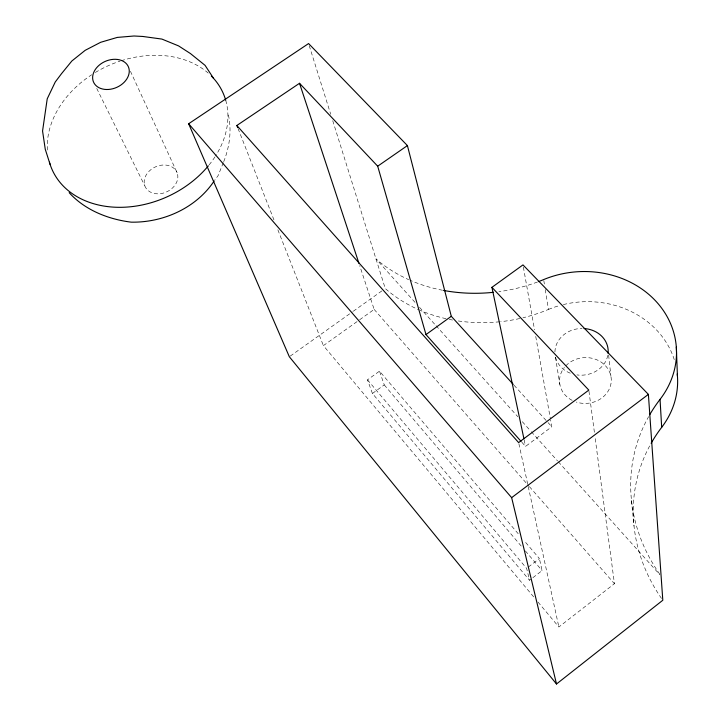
<?xml version="1.0" encoding="UTF-8"?>
<svg xmlns="http://www.w3.org/2000/svg" width="720" height="720" viewBox="0 0 720 720"><rect width="100%" height="100%" fill="white"/><g stroke="black" fill="none" stroke-linecap="round" stroke-linejoin="round"><path stroke-width="0.54" stroke-dasharray="3.6 2.7" d="M223.308 162.72L218.043 175.725L214.794 180.108M223.713 161.712C229.851 146.187 232.101 128.79 227.799 112.5M537.993 602.055L558.873 627.012L614.439 583.695L594.999 436.833M528.327 567.054L539.388 558.558L524.061 540.594M518.22 533.745L379.503 371.151L367.488 379.836L372.42 393.48L529.524 580.284L532.035 578.349M532.872 577.701L542.088 570.609L539.388 558.558M521.838 442.242L525.555 446.418L551.808 426.744L550.638 420.138M372.42 393.48L384.255 384.903L379.503 371.151M533.673 596.898L323.388 345.618L358.749 320.4M359.658 319.752L374.157 309.411L359.721 265.68M290.241 356.094L352.368 311.904M353.277 311.256L383.427 289.809M514.026 385.218L547.281 421.758M548.037 422.586L551.808 426.744M414.999 302.319L375.984 258.903A147.906 120.699 -11.1 0 0 408.699 279.648M419.508 307.323L435.258 324.855M436.014 325.692L517.797 416.691M522.306 421.695L530.559 430.884M531.306 431.721L557.568 460.935M558.324 461.772L659.619 574.479M374.157 309.411L528.678 485.793M529.416 486.639L614.439 583.695M384.255 384.903L521.721 546.651M525.357 550.926L542.088 570.609M367.488 379.836L526.626 568.359L529.524 580.284M96.75 88.452L144.828 185.913M130.428 71.262L177.129 172.764A17.451 13.707 -24.7 0 1 157.194 193.824A17.451 13.707 -24.7 0 1 148.698 171.648A17.451 13.707 -24.7 0 1 177.129 172.764M238.077 128.61L274.167 220.419M277.866 229.815L323.388 345.618M309.249 45.702L330.714 114.273M332.73 120.699L385.254 288.513A143.937 118.989 -10.8 0 0 419.112 309.897M518.877 443.691L527.976 485.406M528.219 486.504L558.873 627.012M524.16 439.83L525.555 446.418M523.377 267.111L534.555 329.859M535.734 336.465L550.44 419.031M555.426 357.066L559.863 384.48M543.825 280.683L544.365 284.004M545.256 289.53L548.46 309.438A143.937 118.989 -10.8 0 1 522.954 317.772M588.96 391.221L594.405 432.387M608.625 355.068L610.893 376.146M631.476 500.31L634.023 526.077M225.729 100.314A93.681 71.856 -24.4 0 1 215.523 156.006M214.938 156.924A93.681 71.856 -24.4 0 1 209.052 164.979M47.367 150.039A93.681 71.856 -24.4 0 1 91.71 74.754M95.328 72.477A93.681 71.856 -24.4 0 1 120.132 61.101M121.203 60.75A93.681 71.856 -24.4 0 1 208.215 73.089M661.518 598.428A174.177 154.233 17.3 0 1 650.61 444.222M519.804 318.51A143.937 118.989 -10.8 0 1 500.679 321.669M499.608 321.786A143.937 118.989 -10.8 0 1 456.984 320.769M452.556 320.031A143.937 118.989 -10.8 0 1 449.262 319.392M446.004 318.69A143.937 118.989 -10.8 0 1 420.093 310.32M548.46 309.438A91.404 80.928 -3.5 0 1 559.296 305.649M563.355 304.569A91.404 80.928 -3.5 0 1 674.793 361.413M565.785 365.841A25.884 22.914 -3.6 0 1 599.886 361.314A25.884 22.914 -3.6 0 1 608.391 390.735A25.884 22.914 -3.6 0 1 576.261 402.066M572.166 400.374A25.884 22.914 -3.6 0 1 564.399 367.416M659.871 574.398A179.622 158.004 15.7 0 1 648.639 416.61M537.507 281.997A147.906 120.699 -11.1 0 1 498.888 291.663M442.449 290.232A147.906 120.699 -11.1 0 1 410.697 280.521M607.788 355.437A26.649 23.346 -4.4 0 1 576.936 374.922M570.258 373.194A26.649 23.346 -4.4 0 1 555.462 356.958M554.931 351.909A26.649 23.346 -4.4 0 1 582.039 328.464"/><path stroke-width="1.08" d="M214.146 180.981C196.2 208.008 163.215 222.768 131.211 222.156C108.225 219.312 84.96 210.087 69.165 192.672M513.27 384.39L451.296 316.305L407.412 145.593L308.583 43.56L188.64 123.75L289.332 356.742L556.506 684L662.805 600.255L648.387 394.38L522.981 264.906L491.922 287.343L523.926 438.741M556.506 684L511.65 497.655L648.387 394.38M521.091 441.405L425.988 334.575L451.296 316.305M425.988 334.575L377.694 166.194L407.412 145.593M237.672 127.566L236.844 125.487L299.52 83.286L377.694 166.194M491.922 287.343L588.816 390.105L518.634 442.593L236.844 125.487M188.64 123.75L511.65 497.655M213.507 78.282L205.083 65.367L190.476 53.586L178.578 45.9L161.901 39.078L142.848 36.468L134.028 36L117.306 37.413L100.674 42.291L85.194 50.319L71.856 60.993L61.533 73.656L55.242 82.008L47.223 98.82L42.561 131.004L45.261 149.265L50.067 164.322M299.52 83.286L359.019 263.547M538.533 281.61A147.906 120.699 -11.1 0 0 543.654 279.576A94.113 82.476 -4.3 0 1 654.543 299.781A94.113 82.476 -4.3 0 1 660.051 399.366L661.68 427.356A174.177 154.233 17.3 0 0 651.132 443.295M676.314 347.013L677.439 376.092M211.338 75.996A93.681 71.856 -24.4 0 1 225.729 100.314M208.341 165.852A93.681 71.856 -24.4 0 1 117.378 207.297A93.681 71.856 -24.4 0 1 49.428 162.207M677.25 373.968A91.404 80.928 -3.5 0 1 661.68 427.356M649.719 414.729A179.622 158.004 15.7 0 1 660.051 399.366M493.389 292.32A147.906 120.699 -11.1 0 1 443.493 290.43M584.001 328.527A26.649 23.346 -4.4 0 1 608.094 353.403M106.515 89.505A19.026 14.202 -24 0 0 128.556 67.203A19.026 14.202 -24 0 0 97.776 66.483A19.026 14.202 -24 0 0 106.515 89.505"/></g></svg>
